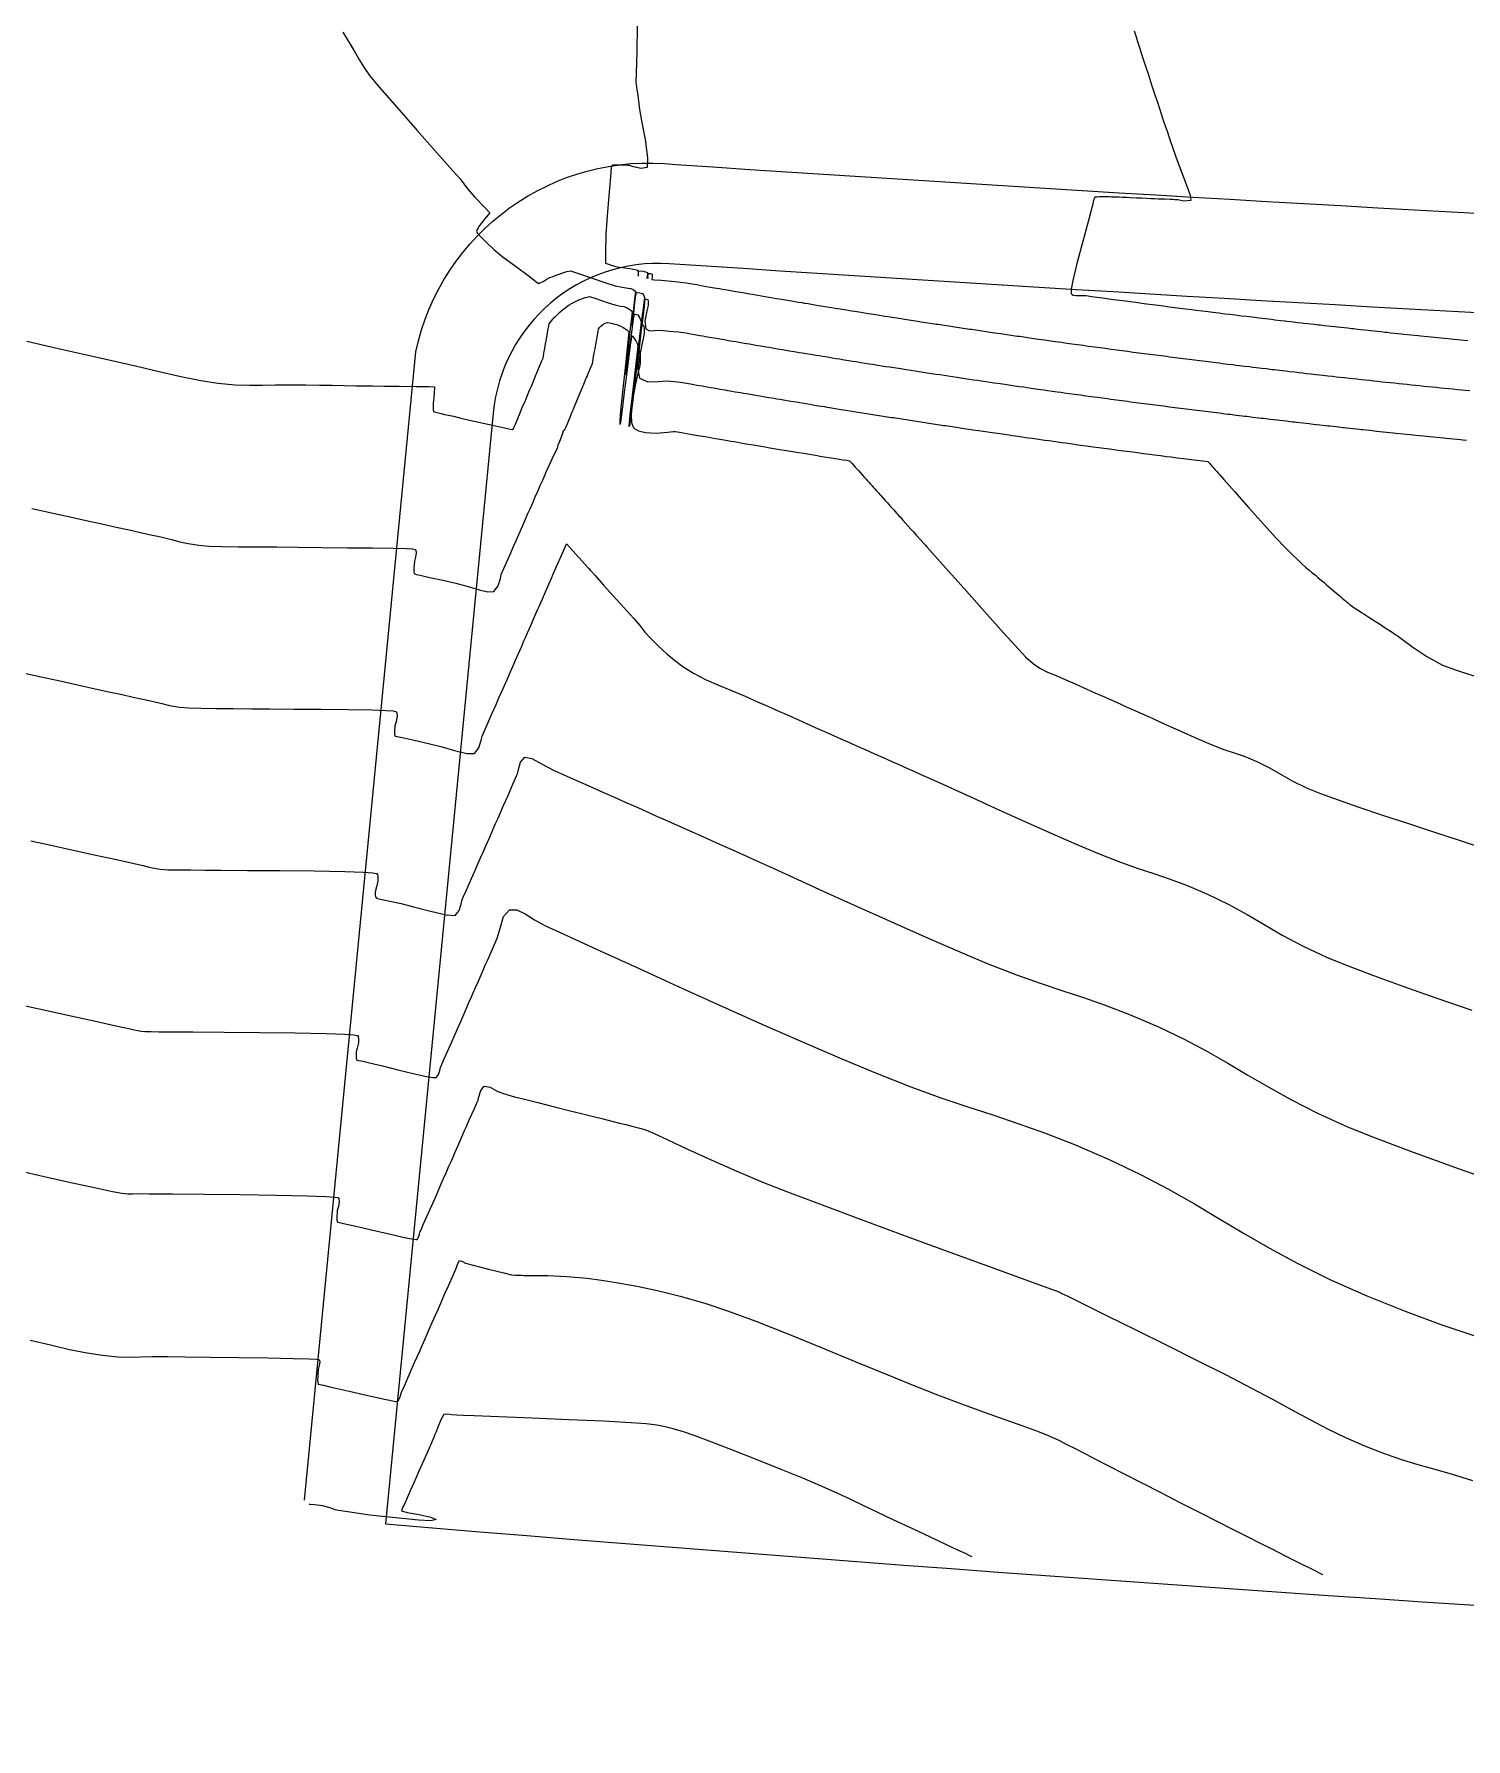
# Model space of a CAD drawing. Header units: millimetres. Extents: x 340454 to 342791, y 6993867 to 6995092.
# Drawn here: x 341446.2 to 341489.4, y 6994361 to 6994412.4 of the extents above; entities that cross this region are included whole.
import ezdxf

# ---------------------------------------------------------------- set-up
doc = ezdxf.new("R2010")
doc.units = ezdxf.units.MM
doc.header["$LTSCALE"] = 10
for name, color, linetype in [('T-HM-CURVA_INTERMEDIARIA', 45, 'Continuous'), ('T-HM-CURVA_MESTRA', 20, 'Continuous'), ('URB-Calçadas', 2, 'Continuous'), ('URB-Quadras', 3, 'Continuous')]:
    doc.layers.add(name, color=color, linetype=linetype)

msp = doc.modelspace()

# ---------------------------------------------------------------- linework, layer by layer
at = {"layer": 'T-HM-CURVA_INTERMEDIARIA', "color": 45, "linetype": 'Continuous', "lineweight": -3, "flags": 128}
for points, elevation in [([(341464.387, 6994412.655), (341464.37, 6994411.871), (341464.353, 6994411.237), (341464.347, 6994410.953), (341464.362, 6994410.829), (341464.378, 6994410.725), (341464.39, 6994410.636), (341464.401, 6994410.547), (341464.423, 6994410.393), (341464.458, 6994410.131), (341464.519, 6994409.795), (341464.62, 6994409.228), (341464.698, 6994408.676), (341464.687, 6994408.385), (341464.505, 6994408.353), (341464.272, 6994408.403), (341464.155, 6994408.442), (341464.098, 6994408.448), (341463.947, 6994408.453), (341463.793, 6994408.458), (341463.718, 6994408.458), (341463.657, 6994408.452), (341463.606, 6994408.431), (341463.601, 6994408.373), (341463.579, 6994408.109), (341463.53, 6994407.528), (341463.481, 6994406.934), (341463.456, 6994406.634), (341463.446, 6994406.52), (341463.438, 6994406.405), (341463.434, 6994406.185), (341463.432, 6994405.994), (341463.43, 6994405.916), (341463.427, 6994405.841), (341463.425, 6994405.761), (341463.424, 6994405.697), (341463.424, 6994405.621), (341463.425, 6994405.57), (341463.433, 6994405.501), (341463.582, 6994405.45), (341463.731, 6994405.402), (341463.783, 6994405.393), (341463.942, 6994405.371), (341464.237, 6994405.326), (341464.408, 6994405.288), (341464.418, 6994405.19), (341464.413, 6994405.111), (341464.421, 6994405.168), (341464.425, 6994405.217), (341464.435, 6994405.268), (341464.56, 6994405.257), (341464.694, 6994405.223), (341464.696, 6994405.124), (341464.686, 6994405.044), (341464.698, 6994405.137), (341464.702, 6994405.04), (341464.71, 6994405.114), (341464.721, 6994405.192), (341464.779, 6994405.189), (341464.836, 6994405.171), (341464.832, 6994405.089), (341464.824, 6994405.011), (341464.906, 6994405.003), (341465.109, 6994404.985), (341465.519, 6994404.947), (341465.865, 6994404.909), (341466.044, 6994404.882), (341466.185, 6994404.855), (341466.363, 6994404.822), (341466.588, 6994404.783), (341466.776, 6994404.75), (341466.862, 6994404.735), (341466.911, 6994404.727), (341466.961, 6994404.718), (341467.099, 6994404.694), (341467.36, 6994404.649), (341467.568, 6994404.613), (341467.768, 6994404.579), (341467.859, 6994404.563), (341467.911, 6994404.554), (341468.028, 6994404.534), (341468.241, 6994404.498), (341468.358, 6994404.478), (341468.416, 6994404.469), (341468.531, 6994404.449), (341468.741, 6994404.414), (341468.857, 6994404.394), (341468.92, 6994404.384), (341469.034, 6994404.365), (341469.241, 6994404.33), (341469.356, 6994404.311), (341469.424, 6994404.3), (341469.537, 6994404.281), (341469.741, 6994404.247), (341469.855, 6994404.228), (341469.928, 6994404.217), (341470.04, 6994404.198), (341470.241, 6994404.165), (341470.354, 6994404.147), (341470.432, 6994404.134), (341470.642, 6994404.1), (341470.853, 6994404.066), (341470.936, 6994404.053), (341471.144, 6994404.02), (341471.352, 6994403.986), (341471.441, 6994403.972), (341471.646, 6994403.94), (341471.852, 6994403.907), (341471.945, 6994403.893), (341472.147, 6994403.861), (341472.351, 6994403.829), (341472.449, 6994403.814), (341472.649, 6994403.783), (341472.85, 6994403.752), (341472.902, 6994403.744), (341472.954, 6994403.736), (341473.151, 6994403.706), (341473.35, 6994403.675), (341473.404, 6994403.667), (341473.458, 6994403.659), (341473.653, 6994403.629), (341473.849, 6994403.6), (341473.906, 6994403.591), (341473.963, 6994403.583), (341474.155, 6994403.554), (341474.349, 6994403.525), (341474.408, 6994403.516), (341474.467, 6994403.507), (341474.657, 6994403.479), (341474.849, 6994403.451), (341474.91, 6994403.442), (341474.972, 6994403.433), (341475.16, 6994403.405), (341475.348, 6994403.378), (341475.413, 6994403.368), (341475.477, 6994403.359), (341475.662, 6994403.332), (341475.848, 6994403.305), (341475.915, 6994403.296), (341475.982, 6994403.286), (341476.164, 6994403.26), (341476.348, 6994403.234), (341476.417, 6994403.224), (341476.486, 6994403.214), (341476.666, 6994403.189), (341476.848, 6994403.163), (341476.92, 6994403.153), (341476.991, 6994403.143), (341477.169, 6994403.118), (341477.348, 6994403.093), (341477.422, 6994403.083), (341477.496, 6994403.073), (341477.671, 6994403.049), (341477.848, 6994403.025), (341477.925, 6994403.014), (341478.001, 6994403.004), (341478.174, 6994402.98), (341478.348, 6994402.956), (341478.427, 6994402.946), (341478.506, 6994402.935), (341478.677, 6994402.912), (341478.848, 6994402.889), (341478.93, 6994402.878), (341479.012, 6994402.868), (341479.179, 6994402.845), (341479.349, 6994402.823), (341479.433, 6994402.812), (341479.517, 6994402.801), (341479.682, 6994402.779), (341479.849, 6994402.757), (341479.936, 6994402.746), (341480.022, 6994402.735), (341480.185, 6994402.714), (341480.349, 6994402.693), (341480.438, 6994402.681), (341480.528, 6994402.67), (341480.688, 6994402.649), (341480.85, 6994402.629), (341480.941, 6994402.617), (341481.033, 6994402.606), (341481.191, 6994402.586), (341481.35, 6994402.566), (341481.444, 6994402.554), (341481.539, 6994402.542), (341481.694, 6994402.523), (341481.851, 6994402.503), (341481.948, 6994402.492), (341482.045, 6994402.48), (341482.197, 6994402.461), (341482.351, 6994402.442), (341482.451, 6994402.43), (341482.55, 6994402.418), (341482.7, 6994402.4), (341482.852, 6994402.382), (341482.954, 6994402.369), (341483.056, 6994402.357), (341483.223, 6994402.337), (341483.353, 6994402.322), (341483.428, 6994402.313), (341483.479, 6994402.307), (341483.535, 6994402.3), (341483.602, 6994402.293), (341483.677, 6994402.284), (341483.759, 6994402.274), (341483.853, 6994402.263), (341483.953, 6994402.251), (341484.068, 6994402.238), (341484.21, 6994402.222), (341484.354, 6994402.205), (341484.464, 6994402.193), (341484.574, 6994402.18), (341484.713, 6994402.164), (341484.855, 6994402.148), (341484.967, 6994402.135), (341485.079, 6994402.123), (341485.216, 6994402.107), (341485.356, 6994402.092), (341485.47, 6994402.079), (341485.584, 6994402.066), (341485.72, 6994402.051), (341485.857, 6994402.036), (341485.973, 6994402.023), (341486.09, 6994402.011), (341486.223, 6994401.996), (341486.358, 6994401.982), (341486.477, 6994401.969), (341486.595, 6994401.956), (341486.726, 6994401.942), (341486.859, 6994401.928), (341486.98, 6994401.915), (341487.101, 6994401.902), (341487.229, 6994401.889), (341487.36, 6994401.875), (341487.483, 6994401.862), (341487.607, 6994401.849), (341487.733, 6994401.836), (341487.861, 6994401.823), (341487.987, 6994401.81), (341488.112, 6994401.797), (341488.237, 6994401.784), (341488.363, 6994401.772), (341488.492, 6994401.759), (341488.618, 6994401.746), (341488.741, 6994401.733), (341488.864, 6994401.721), (341488.995, 6994401.708), (341489.124, 6994401.695), (341489.245, 6994401.683), (341489.365, 6994401.672), (341489.499, 6994401.659)], 703), ([(341455.5, 6994412.467), (341455.724, 6994412.106), (341455.886, 6994411.836), (341456.007, 6994411.623), (341456.135, 6994411.415), (341456.314, 6994411.158), (341456.612, 6994410.799), (341457.13, 6994410.203), (341457.75, 6994409.501), (341458.355, 6994408.82), (341458.825, 6994408.291), (341459.043, 6994408.043), (341459.151, 6994407.89), (341459.261, 6994407.739), (341459.485, 6994407.497), (341459.789, 6994407.179), (341459.941, 6994407.017), (341459.886, 6994406.956), (341459.833, 6994406.892), (341459.768, 6994406.815), (341459.713, 6994406.748), (341459.668, 6994406.692), (341459.612, 6994406.611), (341459.584, 6994406.569), (341459.555, 6994406.518), (341459.535, 6994406.469), (341459.56, 6994406.414), (341459.638, 6994406.327), (341459.827, 6994406.131), (341460.063, 6994405.909), (341460.346, 6994405.685), (341460.74, 6994405.39), (341461.096, 6994405.128), (341461.267, 6994405.004), (341461.341, 6994404.939), (341461.416, 6994404.892), (341461.544, 6994404.952), (341461.666, 6994405.026), (341461.749, 6994405.065), (341461.817, 6994405.094), (341461.906, 6994405.13), (341462.001, 6994405.164), (341462.142, 6994405.21), (341462.257, 6994405.248), (341462.373, 6994405.267), (341462.585, 6994405.204), (341462.998, 6994405.063), (341463.435, 6994404.912), (341463.723, 6994404.821), (341463.935, 6994404.779), (341464.115, 6994404.752), (341464.195, 6994404.742), (341464.266, 6994404.711), (341464.329, 6994404.661), (341464.312, 6994404.496), (341464.274, 6994404.139), (341464.239, 6994403.784), (341464.23, 6994403.622), (341464.253, 6994403.741), (341464.281, 6994403.981), (341464.307, 6994404.213), (341464.338, 6994404.478), (341464.367, 6994404.615), (341464.465, 6994404.607), (341464.548, 6994404.583), (341464.58, 6994404.529), (341464.605, 6994404.467), (341464.576, 6994404.228), (341464.524, 6994403.791), (341464.503, 6994403.555), (341464.522, 6994403.693), (341464.547, 6994403.951), (341464.57, 6994404.089), (341464.562, 6994403.949), (341464.528, 6994403.691), (341464.519, 6994403.552), (341464.554, 6994403.776), (341464.6, 6994404.195), (341464.626, 6994404.422), (341464.707, 6994404.408), (341464.714, 6994404.358), (341464.718, 6994404.307), (341464.712, 6994404.229), (341464.673, 6994404.067), (341464.619, 6994403.752), (341464.641, 6994403.522), (341464.754, 6994403.466), (341464.907, 6994403.474), (341465.093, 6994403.479), (341465.351, 6994403.454), (341465.626, 6994403.427), (341465.775, 6994403.412), (341465.859, 6994403.398), (341465.943, 6994403.383), (341466.108, 6994403.354), (341466.274, 6994403.325), (341466.361, 6994403.31), (341466.448, 6994403.295), (341466.621, 6994403.265), (341466.773, 6994403.238), (341466.823, 6994403.229), (341466.872, 6994403.221), (341466.939, 6994403.209), (341467.016, 6994403.196), (341467.138, 6994403.175), (341467.272, 6994403.151), (341467.364, 6994403.136), (341467.457, 6994403.12), (341467.613, 6994403.093), (341467.771, 6994403.066), (341467.866, 6994403.05), (341467.961, 6994403.033), (341468.115, 6994403.007), (341468.27, 6994402.981), (341468.368, 6994402.964), (341468.466, 6994402.948), (341468.617, 6994402.922), (341468.769, 6994402.897), (341468.87, 6994402.88), (341468.971, 6994402.863), (341469.119, 6994402.838), (341469.269, 6994402.813), (341469.372, 6994402.796), (341469.475, 6994402.779), (341469.621, 6994402.755), (341469.768, 6994402.731), (341469.874, 6994402.714), (341469.98, 6994402.696), (341470.123, 6994402.673), (341470.267, 6994402.649), (341470.376, 6994402.632), (341470.485, 6994402.614), (341470.625, 6994402.592), (341470.767, 6994402.569), (341470.878, 6994402.551), (341470.99, 6994402.533), (341471.127, 6994402.511), (341471.266, 6994402.489), (341471.381, 6994402.471), (341471.495, 6994402.453), (341471.629, 6994402.431), (341471.766, 6994402.41), (341471.883, 6994402.391), (341472, 6994402.373), (341472.132, 6994402.352), (341472.265, 6994402.332), (341472.385, 6994402.313), (341472.506, 6994402.294), (341472.634, 6994402.274), (341472.765, 6994402.254), (341472.888, 6994402.235), (341473.011, 6994402.217), (341473.136, 6994402.197), (341473.265, 6994402.178), (341473.391, 6994402.158), (341473.516, 6994402.14), (341473.64, 6994402.121), (341473.765, 6994402.102), (341473.895, 6994402.082), (341474.022, 6994402.064), (341474.143, 6994402.045), (341474.265, 6994402.027), (341474.397, 6994402.007), (341474.527, 6994401.988), (341474.646, 6994401.971), (341474.765, 6994401.953), (341474.9, 6994401.933), (341475.033, 6994401.914), (341475.149, 6994401.897), (341475.265, 6994401.88), (341475.403, 6994401.86), (341475.539, 6994401.84), (341475.652, 6994401.824), (341475.765, 6994401.808), (341475.906, 6994401.787), (341476.044, 6994401.768), (341476.155, 6994401.752), (341476.265, 6994401.736), (341476.409, 6994401.716), (341476.55, 6994401.696), (341476.658, 6994401.681), (341476.765, 6994401.666), (341476.912, 6994401.645), (341477.056, 6994401.625), (341477.161, 6994401.61), (341477.265, 6994401.596), (341477.415, 6994401.575), (341477.562, 6994401.555), (341477.664, 6994401.541), (341477.766, 6994401.527), (341477.918, 6994401.506), (341478.069, 6994401.486), (341478.167, 6994401.472), (341478.266, 6994401.459), (341478.422, 6994401.438), (341478.575, 6994401.417), (341478.671, 6994401.404), (341478.766, 6994401.391), (341478.925, 6994401.37), (341479.081, 6994401.35), (341479.174, 6994401.337), (341479.267, 6994401.325), (341479.429, 6994401.304), (341479.588, 6994401.283), (341479.678, 6994401.271), (341479.768, 6994401.259), (341479.932, 6994401.238), (341480.095, 6994401.217), (341480.181, 6994401.206), (341480.268, 6994401.195), (341480.436, 6994401.173), (341480.601, 6994401.152), (341480.685, 6994401.141), (341480.769, 6994401.131), (341480.94, 6994401.109), (341481.108, 6994401.088), (341481.189, 6994401.078), (341481.27, 6994401.068), (341481.443, 6994401.046), (341481.615, 6994401.025), (341481.693, 6994401.015), (341481.77, 6994401.006), (341481.947, 6994400.984), (341482.122, 6994400.962), (341482.197, 6994400.953), (341482.271, 6994400.944), (341482.452, 6994400.922), (341482.63, 6994400.901), (341482.701, 6994400.892), (341482.772, 6994400.884), (341482.956, 6994400.862), (341483.137, 6994400.84), (341483.206, 6994400.832), (341483.273, 6994400.824), (341483.348, 6994400.815), (341483.407, 6994400.808), (341483.466, 6994400.801), (341483.579, 6994400.788), (341483.696, 6994400.774), (341483.774, 6994400.765), (341483.959, 6994400.744), (341484.153, 6994400.721), (341484.214, 6994400.714), (341484.275, 6994400.707), (341484.468, 6994400.685), (341484.659, 6994400.663), (341484.718, 6994400.657), (341484.777, 6994400.65), (341484.972, 6994400.628), (341485.165, 6994400.606), (341485.222, 6994400.6), (341485.278, 6994400.594), (341485.475, 6994400.572), (341485.672, 6994400.55), (341485.725, 6994400.544), (341485.779, 6994400.538), (341485.979, 6994400.516), (341486.178, 6994400.495), (341486.229, 6994400.489), (341486.28, 6994400.484), (341486.483, 6994400.462), (341486.685, 6994400.44), (341486.782, 6994400.43), (341486.987, 6994400.408), (341487.192, 6994400.386), (341487.283, 6994400.377), (341487.492, 6994400.355), (341487.699, 6994400.334), (341487.785, 6994400.325), (341487.996, 6994400.303), (341488.206, 6994400.282), (341488.286, 6994400.273), (341488.399, 6994400.262), (341488.601, 6994400.242), (341488.713, 6994400.231), (341488.788, 6994400.223), (341488.902, 6994400.212), (341489.107, 6994400.191), (341489.221, 6994400.18), (341489.289, 6994400.173), (341489.405, 6994400.162)], 702), ([(341479.374, 6994412.504), (341479.431, 6994412.325), (341479.477, 6994412.183), (341479.535, 6994412.004), (341479.61, 6994411.772), (341479.696, 6994411.505), (341479.803, 6994411.176), (341479.901, 6994410.882), (341480, 6994410.581), (341480.085, 6994410.327), (341480.137, 6994410.169), (341480.192, 6994410.005), (341480.235, 6994409.874), (341480.274, 6994409.757), (341480.314, 6994409.64), (341480.358, 6994409.509), (341480.442, 6994409.263), (341480.55, 6994408.944), (341480.668, 6994408.597), (341480.809, 6994408.224), (341480.959, 6994407.851), (341481.069, 6994407.549), (341481.087, 6994407.392), (341480.872, 6994407.371), (341480.693, 6994407.41), (341480.604, 6994407.414), (341480.541, 6994407.417), (341480.465, 6994407.42), (341480.3, 6994407.427), (341480.103, 6994407.436), (341479.989, 6994407.441), (341479.876, 6994407.446), (341479.751, 6994407.451), (341479.601, 6994407.458), (341479.442, 6994407.465), (341479.251, 6994407.473), (341479.157, 6994407.478), (341479.099, 6994407.48), (341479.01, 6994407.484), (341478.918, 6994407.488), (341478.836, 6994407.491), (341478.762, 6994407.494), (341478.692, 6994407.496), (341478.617, 6994407.498), (341478.562, 6994407.499), (341478.51, 6994407.5), (341478.416, 6994407.501), (341478.327, 6994407.499), (341478.263, 6994407.497), (341478.186, 6994407.489), (341478.161, 6994407.431), (341478.141, 6994407.35), (341478.114, 6994407.238), (341478.092, 6994407.146), (341478.07, 6994407.055), (341477.996, 6994406.792), (341477.834, 6994406.199), (341477.649, 6994405.49), (341477.529, 6994404.984), (341477.479, 6994404.713), (341477.471, 6994404.609), (341477.477, 6994404.585), (341477.494, 6994404.565), (341477.534, 6994404.538), (341477.612, 6994404.522), (341477.74, 6994404.526), (341477.93, 6994404.522), (341478.1, 6994404.499), (341478.247, 6994404.479), (341478.43, 6994404.454), (341478.609, 6994404.43), (341478.751, 6994404.411), (341478.93, 6994404.387), (341479.109, 6994404.363), (341479.251, 6994404.344), (341479.43, 6994404.321), (341479.609, 6994404.297), (341479.751, 6994404.278), (341479.93, 6994404.255), (341480.109, 6994404.232), (341480.251, 6994404.213), (341480.43, 6994404.19), (341480.609, 6994404.167), (341480.751, 6994404.149), (341480.93, 6994404.126), (341481.109, 6994404.104), (341481.251, 6994404.086), (341481.431, 6994404.063), (341481.61, 6994404.041), (341481.752, 6994404.023), (341481.931, 6994404.001), (341482.11, 6994403.979), (341482.252, 6994403.962), (341482.431, 6994403.94), (341482.61, 6994403.918), (341482.752, 6994403.901), (341482.931, 6994403.879), (341483.15, 6994403.853), (341483.332, 6994403.832), (341483.432, 6994403.82), (341483.523, 6994403.809), (341483.614, 6994403.798), (341483.789, 6994403.778), (341483.932, 6994403.761), (341483.984, 6994403.755), (341484.101, 6994403.741), (341484.315, 6994403.717), (341484.433, 6994403.703), (341484.488, 6994403.697), (341484.604, 6994403.683), (341484.817, 6994403.659), (341484.933, 6994403.646), (341484.993, 6994403.639), (341485.108, 6994403.626), (341485.318, 6994403.603), (341485.434, 6994403.59), (341485.497, 6994403.583), (341485.611, 6994403.57), (341485.82, 6994403.547), (341485.935, 6994403.534), (341486.001, 6994403.527), (341486.115, 6994403.515), (341486.321, 6994403.492), (341486.436, 6994403.48), (341486.505, 6994403.472), (341486.618, 6994403.46), (341486.823, 6994403.438), (341486.936, 6994403.426), (341487.01, 6994403.418), (341487.122, 6994403.406), (341487.325, 6994403.385), (341487.437, 6994403.373), (341487.514, 6994403.365), (341487.726, 6994403.343), (341487.938, 6994403.321), (341488.019, 6994403.313), (341488.229, 6994403.291), (341488.439, 6994403.27), (341488.523, 6994403.261), (341488.731, 6994403.24), (341488.94, 6994403.219), (341489.027, 6994403.211), (341489.234, 6994403.19), (341489.441, 6994403.17)], 704), ([(341445.971, 6994403.146), (341446.579, 6994403.01), (341447.283, 6994402.851), (341448.006, 6994402.691), (341448.626, 6994402.551), (341449.287, 6994402.393), (341449.961, 6994402.233), (341450.614, 6994402.084), (341451.218, 6994401.962), (341451.739, 6994401.881), (341452.252, 6994401.836), (341452.686, 6994401.822), (341453.077, 6994401.827), (341453.464, 6994401.837), (341453.883, 6994401.838), (341454.384, 6994401.83), (341454.802, 6994401.825), (341455.179, 6994401.82), (341455.56, 6994401.814), (341455.894, 6994401.808), (341456.154, 6994401.804), (341456.414, 6994401.799), (341456.749, 6994401.793), (341457.207, 6994401.789), (341457.703, 6994401.787), (341458.102, 6994401.783), (341458.271, 6994401.775), (341458.271, 6994401.708), (341458.26, 6994401.633), (341458.255, 6994401.568), (341458.25, 6994401.502), (341458.245, 6994401.434), (341458.239, 6994401.366), (341458.233, 6994401.285), (341458.228, 6994401.219), (341458.225, 6994401.15), (341458.228, 6994401.077), (341458.238, 6994401.027), (341458.299, 6994401.005), (341458.389, 6994400.985), (341458.469, 6994400.967), (341458.576, 6994400.943), (341458.69, 6994400.918), (341458.841, 6994400.884), (341459.062, 6994400.833), (341459.506, 6994400.732), (341460.02, 6994400.616), (341460.377, 6994400.538), (341460.561, 6994400.5), (341460.626, 6994400.489), (341460.637, 6994400.489), (341460.646, 6994400.496), (341460.662, 6994400.524), (341460.685, 6994400.582), (341460.709, 6994400.652), (341460.751, 6994400.751), (341460.829, 6994400.935), (341460.919, 6994401.149), (341461.01, 6994401.364), (341461.086, 6994401.545), (341461.119, 6994401.624), (341461.148, 6994401.692), (341461.192, 6994401.798), (341461.273, 6994401.991), (341461.319, 6994402.101), (341461.338, 6994402.148), (341461.358, 6994402.196), (341461.429, 6994402.366), (341461.5, 6994402.539), (341461.523, 6994402.595), (341461.543, 6994402.642), (341461.553, 6994402.701), (341461.57, 6994402.792), (341461.595, 6994402.933), (341461.621, 6994403.073), (341461.636, 6994403.16), (341461.647, 6994403.218), (341461.655, 6994403.266), (341461.665, 6994403.321), (341461.691, 6994403.468), (341461.716, 6994403.61), (341461.728, 6994403.677), (341461.788, 6994403.749), (341461.854, 6994403.827), (341461.893, 6994403.869), (341461.929, 6994403.907), (341461.987, 6994403.965), (341462.048, 6994404.02), (341462.128, 6994404.09), (341462.198, 6994404.144), (341462.266, 6994404.195), (341462.336, 6994404.241), (341462.405, 6994404.284), (341462.48, 6994404.325), (341462.543, 6994404.357), (341462.628, 6994404.396), (341462.679, 6994404.417), (341462.739, 6994404.437), (341462.814, 6994404.462), (341462.879, 6994404.481), (341462.945, 6994404.495), (341463.134, 6994404.434), (341463.477, 6994404.317), (341463.714, 6994404.241), (341463.881, 6994404.21), (341463.983, 6994404.195), (341464.065, 6994404.164), (341464.113, 6994404.138), (341464.163, 6994404.104), (341464.229, 6994404.046), (341464.208, 6994403.844), (341464.157, 6994403.37), (341464.098, 6994402.805), (341464.061, 6994402.411), (341464.045, 6994402.21), (341464.044, 6994402.142), (341464.047, 6994402.133), (341464.053, 6994402.137), (341464.065, 6994402.172), (341464.081, 6994402.28), (341464.105, 6994402.492), (341464.14, 6994402.795), (341464.181, 6994403.101), (341464.231, 6994403.487), (341464.276, 6994403.818), (341464.298, 6994403.962), (341464.349, 6994403.958), (341464.401, 6994403.944), (341464.432, 6994403.897), (341464.46, 6994403.844), (341464.485, 6994403.789), (341464.505, 6994403.731), (341464.474, 6994403.463), (341464.404, 6994402.893), (341464.339, 6994402.325), (341464.32, 6994402.067), (341464.357, 6994402.319), (341464.404, 6994402.789), (341464.442, 6994403.041), (341464.421, 6994402.787), (341464.358, 6994402.317), (341464.335, 6994402.063), (341464.376, 6994402.31), (341464.442, 6994402.856), (341464.503, 6994403.403), (341464.532, 6994403.652), (341464.587, 6994403.596), (341464.593, 6994403.534), (341464.597, 6994403.46), (341464.593, 6994403.391), (341464.587, 6994403.319), (341464.543, 6994403.135), (341464.46, 6994402.741), (341464.408, 6994402.315), (341464.458, 6994402.033), (341464.704, 6994401.928), (341465.023, 6994401.938), (341465.28, 6994401.954), (341465.504, 6994401.934), (341465.686, 6994401.915), (341465.867, 6994401.885), (341465.991, 6994401.862), (341466.088, 6994401.845), (341466.186, 6994401.828), (341466.342, 6994401.8), (341466.496, 6994401.774), (341466.606, 6994401.754), (341466.685, 6994401.741), (341466.747, 6994401.73), (341466.883, 6994401.706), (341467.038, 6994401.679), (341467.111, 6994401.667), (341467.184, 6994401.654), (341467.34, 6994401.627), (341467.506, 6994401.599), (341467.595, 6994401.584), (341467.683, 6994401.568), (341467.848, 6994401.54), (341468.011, 6994401.513), (341468.097, 6994401.498), (341468.183, 6994401.483), (341468.351, 6994401.455), (341468.516, 6994401.427), (341468.599, 6994401.413), (341468.682, 6994401.399), (341468.853, 6994401.371), (341469.022, 6994401.343), (341469.102, 6994401.329), (341469.181, 6994401.316), (341469.355, 6994401.287), (341469.527, 6994401.259), (341469.604, 6994401.246), (341469.681, 6994401.234), (341469.858, 6994401.205), (341470.033, 6994401.176), (341470.107, 6994401.164), (341470.181, 6994401.152), (341470.36, 6994401.123), (341470.538, 6994401.094), (341470.609, 6994401.083), (341470.68, 6994401.071), (341470.863, 6994401.042), (341471.044, 6994401.013), (341471.112, 6994401.002), (341471.18, 6994400.991), (341471.366, 6994400.962), (341471.55, 6994400.933), (341471.615, 6994400.922), (341471.68, 6994400.912), (341471.869, 6994400.883), (341472.056, 6994400.853), (341472.118, 6994400.844), (341472.18, 6994400.834), (341472.372, 6994400.804), (341472.562, 6994400.775), (341472.621, 6994400.766), (341472.68, 6994400.757), (341472.875, 6994400.727), (341473.068, 6994400.697), (341473.124, 6994400.689), (341473.18, 6994400.68), (341473.378, 6994400.65), (341473.574, 6994400.62), (341473.627, 6994400.612), (341473.68, 6994400.604), (341473.881, 6994400.574), (341474.081, 6994400.544), (341474.13, 6994400.537), (341474.18, 6994400.529), (341474.384, 6994400.499), (341474.587, 6994400.469), (341474.68, 6994400.455), (341474.888, 6994400.425), (341475.094, 6994400.395), (341475.181, 6994400.382), (341475.391, 6994400.352), (341475.6, 6994400.322), (341475.681, 6994400.31), (341475.794, 6994400.294), (341475.995, 6994400.265), (341476.107, 6994400.249), (341476.182, 6994400.238), (341476.296, 6994400.222), (341476.501, 6994400.193), (341476.614, 6994400.177), (341476.682, 6994400.168), (341476.798, 6994400.152), (341477.006, 6994400.123), (341477.121, 6994400.107), (341477.183, 6994400.098), (341477.3, 6994400.082), (341477.512, 6994400.053), (341477.628, 6994400.037), (341477.683, 6994400.029), (341477.758, 6994400.019), (341477.93, 6994399.995), (341478.136, 6994399.968), (341478.307, 6994399.944), (341478.456, 6994399.924), (341478.643, 6994399.899), (341478.825, 6994399.875), (341478.969, 6994399.856), (341479.151, 6994399.832), (341479.333, 6994399.808), (341479.477, 6994399.789), (341479.659, 6994399.765), (341479.841, 6994399.742), (341479.985, 6994399.723), (341480.167, 6994399.7), (341480.349, 6994399.676), (341480.493, 6994399.658), (341480.675, 6994399.635), (341480.866, 6994399.61), (341481.02, 6994399.591), (341481.183, 6994399.571), (341481.451, 6994399.54), (341481.596, 6994399.519), (341481.645, 6994399.47), (341481.686, 6994399.419), (341481.722, 6994399.379), (341481.758, 6994399.339), (341481.813, 6994399.278), (341481.869, 6994399.216), (341481.907, 6994399.173), (341481.946, 6994399.13), (341482.079, 6994398.981), (341482.406, 6994398.614), (341482.839, 6994398.129), (341483.291, 6994397.625), (341483.672, 6994397.201), (341483.896, 6994396.958), (341484.119, 6994396.733), (341484.308, 6994396.552), (341484.431, 6994396.438), (341484.545, 6994396.339), (341484.648, 6994396.254), (341484.749, 6994396.168), (341484.841, 6994396.091), (341484.93, 6994396.015), (341485.013, 6994395.946), (341485.093, 6994395.878), (341485.167, 6994395.815), (341485.239, 6994395.754), (341485.307, 6994395.697), (341485.371, 6994395.642), (341485.433, 6994395.59), (341485.492, 6994395.54), (341485.548, 6994395.493), (341485.602, 6994395.447), (341485.653, 6994395.404), (341485.702, 6994395.362), (341485.749, 6994395.322), (341485.794, 6994395.284), (341485.838, 6994395.247), (341485.879, 6994395.212), (341485.92, 6994395.178), (341485.962, 6994395.149), (341486.004, 6994395.121), (341486.085, 6994395.068), (341486.161, 6994395.019), (341486.233, 6994394.972), (341486.3, 6994394.928), (341486.364, 6994394.887), (341486.424, 6994394.848), (341486.48, 6994394.811), (341486.534, 6994394.776), (341486.585, 6994394.743), (341486.633, 6994394.712), (341486.679, 6994394.682), (341486.722, 6994394.654), (341486.803, 6994394.602), (341486.876, 6994394.554), (341486.942, 6994394.511), (341487.002, 6994394.472), (341487.058, 6994394.436), (341487.108, 6994394.403), (341487.154, 6994394.374), (341487.196, 6994394.346), (341487.253, 6994394.309), (341487.304, 6994394.276), (341487.348, 6994394.247), (341487.468, 6994394.153), (341487.778, 6994393.925), (341488.205, 6994393.642), (341488.679, 6994393.383), (341489.071, 6994393.241), (341489.927, 6994392.957)], 701), ([(341445.858, 6994393.148), (341446.355, 6994393.039), (341446.923, 6994392.914), (341447.502, 6994392.787), (341448.031, 6994392.67), (341448.451, 6994392.578), (341448.845, 6994392.492), (341449.178, 6994392.418), (341449.472, 6994392.354), (341449.749, 6994392.293), (341450.045, 6994392.22), (341450.28, 6994392.16), (341450.579, 6994392.111), (341450.855, 6994392.091), (341451.228, 6994392.082), (341451.679, 6994392.078), (341452.194, 6994392.075), (341452.756, 6994392.067), (341453.297, 6994392.061), (341454.027, 6994392.058), (341454.848, 6994392.054), (341455.663, 6994392.048), (341456.377, 6994392.035), (341456.809, 6994392.018), (341457.019, 6994392.001), (341457.093, 6994391.987), (341457.109, 6994391.979), (341457.129, 6994391.944), (341457.14, 6994391.848), (341457.113, 6994391.683), (341457.076, 6994391.554), (341457.071, 6994391.493), (341457.067, 6994391.44), (341457.064, 6994391.369), (341457.067, 6994391.297), (341457.084, 6994391.242), (341457.141, 6994391.232), (341457.295, 6994391.198), (341457.658, 6994391.118), (341458.091, 6994391.023), (341458.461, 6994390.924), (341458.877, 6994390.803), (341459.246, 6994390.716), (341459.477, 6994390.719), (341459.611, 6994390.888), (341459.68, 6994391.114), (341459.706, 6994391.241), (341459.736, 6994391.308), (341459.765, 6994391.376), (341459.847, 6994391.562), (341460.002, 6994391.914), (341460.127, 6994392.198), (341460.212, 6994392.392), (341460.297, 6994392.585), (341460.379, 6994392.772), (341460.467, 6994392.972), (341460.548, 6994393.155), (341460.63, 6994393.343), (341460.712, 6994393.53), (341460.802, 6994393.735), (341460.901, 6994393.958), (341460.968, 6994394.112), (341461.023, 6994394.236), (341461.077, 6994394.36), (341461.172, 6994394.576), (341461.31, 6994394.89), (341461.389, 6994395.069), (341461.423, 6994395.147), (341461.457, 6994395.224), (341461.555, 6994395.446), (341461.72, 6994395.823), (341461.81, 6994396.026), (341461.843, 6994396.101), (341461.944, 6994396.332), (341462.13, 6994396.754), (341462.231, 6994396.984), (341462.255, 6994397.039), (341462.289, 6994397.001), (341462.444, 6994396.829), (341462.729, 6994396.512), (341462.884, 6994396.338), (341462.927, 6994396.291), (341462.965, 6994396.249), (341463.001, 6994396.208), (341463.113, 6994396.083), (341463.372, 6994395.795), (341463.664, 6994395.469), (341463.884, 6994395.225), (341464.059, 6994395.03), (341464.278, 6994394.786), (341464.459, 6994394.574), (341464.619, 6994394.38), (341464.797, 6994394.18), (341465.029, 6994393.949), (341465.277, 6994393.722), (341465.505, 6994393.53), (341465.759, 6994393.345), (341466.085, 6994393.139), (341466.46, 6994392.94), (341466.835, 6994392.776), (341467.224, 6994392.621), (341467.639, 6994392.447), (341468.016, 6994392.279), (341468.321, 6994392.143), (341468.609, 6994392.015), (341468.936, 6994391.869), (341469.255, 6994391.727), (341469.512, 6994391.612), (341469.756, 6994391.503), (341470.036, 6994391.379), (341470.309, 6994391.257), (341470.529, 6994391.159), (341470.738, 6994391.066), (341470.98, 6994390.958), (341471.283, 6994390.823), (341471.526, 6994390.715), (341471.799, 6994390.593), (341472.064, 6994390.475), (341472.276, 6994390.381), (341472.516, 6994390.274), (341472.75, 6994390.17), (341472.937, 6994390.086), (341473.15, 6994389.991), (341473.351, 6994389.902), (341473.512, 6994389.83), (341473.713, 6994389.74), (341473.972, 6994389.622), (341474.486, 6994389.387), (341475.182, 6994389.069), (341475.986, 6994388.705), (341476.826, 6994388.33), (341477.629, 6994387.979), (341478.322, 6994387.687), (341478.963, 6994387.438), (341479.492, 6994387.254), (341479.964, 6994387.099), (341480.434, 6994386.941), (341480.957, 6994386.744), (341481.588, 6994386.476), (341482.23, 6994386.166), (341482.782, 6994385.861), (341483.3, 6994385.556), (341483.839, 6994385.243), (341484.454, 6994384.916), (341485.199, 6994384.568), (341485.826, 6994384.31), (341486.592, 6994384.018), (341487.481, 6994383.697), (341488.476, 6994383.349), (341489.561, 6994382.98)], 699), ([(341446.098, 6994388.083), (341446.699, 6994387.95), (341447.326, 6994387.813), (341447.909, 6994387.685), (341448.381, 6994387.581), (341448.673, 6994387.517), (341448.991, 6994387.447), (341449.25, 6994387.39), (341449.481, 6994387.339), (341449.666, 6994387.293), (341449.812, 6994387.256), (341449.998, 6994387.225), (341450.224, 6994387.211), (341450.538, 6994387.206), (341450.921, 6994387.204), (341451.355, 6994387.198), (341451.825, 6994387.195), (341452.626, 6994387.192), (341453.611, 6994387.188), (341454.638, 6994387.179), (341455.563, 6994387.162), (341456.132, 6994387.142), (341456.411, 6994387.12), (341456.509, 6994387.103), (341456.528, 6994387.094), (341456.546, 6994387.068), (341456.564, 6994386.998), (341456.56, 6994386.868), (341456.523, 6994386.697), (341456.489, 6994386.588), (341456.484, 6994386.517), (341456.484, 6994386.447), (341456.49, 6994386.392), (341456.523, 6994386.351), (341456.644, 6994386.325), (341456.927, 6994386.265), (341457.266, 6994386.192), (341457.639, 6994386.095), (341458.149, 6994385.958), (341458.625, 6994385.848), (341458.896, 6994385.834), (341459.012, 6994385.979), (341459.071, 6994386.173), (341459.092, 6994386.279), (341459.115, 6994386.332), (341459.139, 6994386.385), (341459.224, 6994386.579), (341459.388, 6994386.952), (341459.513, 6994387.236), (341459.587, 6994387.405), (341459.662, 6994387.574), (341459.736, 6994387.745), (341459.828, 6994387.952), (341459.934, 6994388.193), (341460.033, 6994388.42), (341460.114, 6994388.604), (341460.188, 6994388.771), (341460.271, 6994388.961), (341460.354, 6994389.15), (341460.479, 6994389.433), (341460.635, 6994389.788), (341460.717, 6994389.976), (341460.746, 6994390.042), (341460.775, 6994390.107), (341460.801, 6994390.233), (341460.869, 6994390.453), (341460.993, 6994390.603), (341461.202, 6994390.568), (341461.498, 6994390.407), (341461.858, 6994390.217), (341462.172, 6994390.078), (341462.532, 6994389.917), (341462.928, 6994389.741), (341463.349, 6994389.553), (341463.722, 6994389.387), (341464.022, 6994389.253), (341464.309, 6994389.126), (341464.642, 6994388.977), (341464.969, 6994388.831), (341465.231, 6994388.715), (341465.482, 6994388.603), (341465.775, 6994388.472), (341466.064, 6994388.344), (341466.294, 6994388.241), (341466.515, 6994388.143), (341466.776, 6994388.026), (341467.095, 6994387.884), (341467.348, 6994387.772), (341467.666, 6994387.63), (341467.946, 6994387.503), (341468.484, 6994387.256), (341469.227, 6994386.915), (341470.12, 6994386.508), (341471.11, 6994386.06), (341472.142, 6994385.598), (341473.161, 6994385.147), (341474.114, 6994384.735), (341474.946, 6994384.387), (341475.827, 6994384.043), (341476.568, 6994383.779), (341477.225, 6994383.56), (341477.852, 6994383.355), (341478.504, 6994383.127), (341479.237, 6994382.845), (341480.105, 6994382.474), (341480.881, 6994382.106), (341481.566, 6994381.743), (341482.196, 6994381.383), (341482.808, 6994381.021), (341483.439, 6994380.651), (341484.124, 6994380.271), (341484.902, 6994379.876), (341485.807, 6994379.46), (341486.643, 6994379.123), (341487.79, 6994378.693), (341489.177, 6994378.196), (341490.729, 6994377.653)], 698), ([(341445.93, 6994383.107), (341446.669, 6994382.944), (341447.438, 6994382.775), (341448.133, 6994382.623), (341448.653, 6994382.508), (341448.895, 6994382.455), (341449.085, 6994382.413), (341449.214, 6994382.385), (341449.316, 6994382.361), (341449.418, 6994382.34), (341449.529, 6994382.335), (341449.722, 6994382.333), (341449.953, 6994382.329), (341450.275, 6994382.327), (341450.976, 6994382.324), (341451.928, 6994382.318), (341453.002, 6994382.308), (341454.07, 6994382.294), (341455.003, 6994382.273), (341455.565, 6994382.251), (341455.837, 6994382.232), (341455.93, 6994382.217), (341455.948, 6994382.209), (341455.965, 6994382.183), (341455.982, 6994382.117), (341455.978, 6994381.992), (341455.942, 6994381.828), (341455.91, 6994381.725), (341455.906, 6994381.67), (341455.903, 6994381.592), (341455.907, 6994381.527), (341455.923, 6994381.472), (341455.98, 6994381.462), (341456.056, 6994381.445), (341456.231, 6994381.407), (341456.44, 6994381.361), (341456.704, 6994381.296), (341457.159, 6994381.181), (341457.67, 6994381.058), (341458.028, 6994380.981), (341458.221, 6994380.949), (341458.297, 6994380.944), (341458.316, 6994380.948), (341458.344, 6994380.969), (341458.389, 6994381.036), (341458.431, 6994381.158), (341458.45, 6994381.253), (341458.478, 6994381.317), (341458.555, 6994381.492), (341458.702, 6994381.826), (341458.799, 6994382.047), (341458.849, 6994382.161), (341458.899, 6994382.274), (341458.962, 6994382.418), (341459.06, 6994382.64), (341459.151, 6994382.848), (341459.235, 6994383.039), (341459.319, 6994383.231), (341459.383, 6994383.375), (341459.438, 6994383.5), (341459.506, 6994383.656), (341459.593, 6994383.852), (341459.675, 6994384.04), (341459.74, 6994384.188), (341459.802, 6994384.33), (341459.865, 6994384.471), (341459.935, 6994384.632), (341460.037, 6994384.864), (341460.161, 6994385.145), (341460.256, 6994385.476), (341460.347, 6994385.799), (341460.537, 6994386.001), (341460.754, 6994386.001), (341461.001, 6994385.88), (341461.286, 6994385.7), (341461.619, 6994385.519), (341461.931, 6994385.377), (341462.542, 6994385.097), (341463.396, 6994384.705), (341464.439, 6994384.229), (341465.616, 6994383.695), (341466.87, 6994383.129), (341468.148, 6994382.559), (341469.394, 6994382.01), (341470.553, 6994381.511), (341471.57, 6994381.086), (341472.635, 6994380.668), (341473.547, 6994380.338), (341474.357, 6994380.064), (341475.114, 6994379.817), (341475.868, 6994379.565), (341476.671, 6994379.278), (341477.572, 6994378.924), (341478.621, 6994378.472), (341479.571, 6994378.023), (341480.416, 6994377.579), (341481.191, 6994377.138), (341481.934, 6994376.697), (341482.678, 6994376.251), (341483.46, 6994375.798), (341484.316, 6994375.336), (341485.281, 6994374.859), (341486.391, 6994374.366), (341487.546, 6994373.901), (341488.629, 6994373.503), (341489.65, 6994373.161)], 697), ([(341445.721, 6994378.138), (341446.499, 6994377.964), (341447.296, 6994377.785), (341448.015, 6994377.626), (341448.56, 6994377.508), (341448.838, 6994377.455), (341449.018, 6994377.442), (341449.163, 6994377.444), (341449.345, 6994377.445), (341449.665, 6994377.442), (341450.37, 6994377.436), (341451.329, 6994377.428), (341452.411, 6994377.415), (341453.486, 6994377.399), (341454.425, 6994377.379), (341454.989, 6994377.359), (341455.259, 6994377.342), (341455.351, 6994377.33), (341455.368, 6994377.323), (341455.386, 6994377.292), (341455.397, 6994377.206), (341455.372, 6994377.058), (341455.337, 6994376.934), (341455.331, 6994376.851), (341455.326, 6994376.784), (341455.323, 6994376.706), (341455.326, 6994376.641), (341455.343, 6994376.587), (341455.4, 6994376.576), (341455.485, 6994376.558), (341455.615, 6994376.529), (341455.853, 6994376.472), (341456.371, 6994376.35), (341456.98, 6994376.21), (341457.41, 6994376.116), (341457.636, 6994376.072), (341457.719, 6994376.062), (341457.736, 6994376.063), (341457.754, 6994376.077), (341457.785, 6994376.128), (341457.82, 6994376.224), (341457.84, 6994376.301), (341457.864, 6994376.355), (341457.941, 6994376.53), (341458.088, 6994376.865), (341458.185, 6994377.086), (341458.235, 6994377.199), (341458.285, 6994377.312), (341458.347, 6994377.453), (341458.443, 6994377.672), (341458.534, 6994377.879), (341458.62, 6994378.074), (341458.705, 6994378.269), (341458.768, 6994378.41), (341458.819, 6994378.527), (341458.883, 6994378.673), (341458.973, 6994378.877), (341459.064, 6994379.084), (341459.126, 6994379.226), (341459.179, 6994379.347), (341459.232, 6994379.468), (341459.33, 6994379.689), (341459.472, 6994380.012), (341459.547, 6994380.183), (341459.583, 6994380.266), (341459.605, 6994380.368), (341459.666, 6994380.557), (341459.768, 6994380.687), (341459.945, 6994380.651), (341460.161, 6994380.53), (341460.323, 6994380.475), (341460.485, 6994380.426), (341460.686, 6994380.369), (341460.947, 6994380.3), (341461.382, 6994380.191), (341461.888, 6994380.065), (341462.364, 6994379.947), (341462.708, 6994379.862), (341463.065, 6994379.772), (341463.355, 6994379.699), (341463.621, 6994379.633), (341463.853, 6994379.575), (341464.041, 6994379.529), (341464.224, 6994379.481), (341464.381, 6994379.442), (341464.506, 6994379.41), (341464.66, 6994379.36), (341464.877, 6994379.265), (341465.307, 6994379.066), (341465.901, 6994378.79), (341466.613, 6994378.467), (341467.393, 6994378.123), (341468.193, 6994377.786), (341468.918, 6994377.502), (341469.962, 6994377.106), (341471.217, 6994376.639), (341472.575, 6994376.137), (341473.929, 6994375.641), (341475.169, 6994375.187), (341476.19, 6994374.815), (341476.882, 6994374.563), (341477.137, 6994374.47), (341477.198, 6994374.439), (341477.377, 6994374.35), (341477.858, 6994374.113), (341478.566, 6994373.764), (341479.425, 6994373.338), (341480.36, 6994372.874), (341481.295, 6994372.408), (341482.154, 6994371.977), (341482.896, 6994371.594), (341483.547, 6994371.245), (341484.133, 6994370.926), (341484.678, 6994370.63), (341485.208, 6994370.354), (341485.748, 6994370.093), (341486.323, 6994369.842), (341486.95, 6994369.596), (341487.469, 6994369.417), (341487.936, 6994369.277), (341488.407, 6994369.146), (341488.938, 6994368.995), (341489.584, 6994368.795)], 696), ([(341474.488, 6994366.497), (341474.423, 6994366.527), (341474.285, 6994366.591), (341474.056, 6994366.698), (341473.713, 6994366.859), (341473.231, 6994367.084), (341472.697, 6994367.333), (341472.122, 6994367.602), (341471.606, 6994367.846), (341471.199, 6994368.044), (341470.826, 6994368.223), (341470.416, 6994368.413), (341469.894, 6994368.642), (341469.376, 6994368.861), (341468.725, 6994369.127), (341468.007, 6994369.417), (341467.287, 6994369.701), (341466.632, 6994369.956), (341466.107, 6994370.153), (341465.778, 6994370.266), (341465.468, 6994370.356), (341465.223, 6994370.415), (341464.974, 6994370.459), (341464.654, 6994370.503), (341464.198, 6994370.537), (341463.367, 6994370.58), (341462.319, 6994370.628), (341461.213, 6994370.676), (341460.208, 6994370.717), (341459.463, 6994370.746), (341459.135, 6994370.759), (341458.932, 6994370.769), (341458.788, 6994370.775), (341458.661, 6994370.795), (341458.551, 6994370.786), (341458.47, 6994370.643), (341458.374, 6994370.405), (341458.318, 6994370.258), (341458.283, 6994370.178), (341458.248, 6994370.098), (341458.175, 6994369.932), (341458.035, 6994369.614), (341457.898, 6994369.301), (341457.798, 6994369.074), (341457.717, 6994368.89), (341457.643, 6994368.722), (341457.546, 6994368.501), (341457.477, 6994368.344), (341457.423, 6994368.222), (341457.372, 6994368.106), (341457.301, 6994367.982), (341457.272, 6994367.878), (341457.447, 6994367.832), (341457.808, 6994367.768), (341458.162, 6994367.693), (341458.316, 6994367.615), (341458.161, 6994367.576), (341457.79, 6994367.596), (341457.303, 6994367.647), (341456.801, 6994367.699), (341456.312, 6994367.754), (341455.853, 6994367.816), (341455.513, 6994367.867), (341455.378, 6994367.889), (341455.32, 6994367.898), (341455.271, 6994367.913), (341455.149, 6994367.958), (341454.906, 6994368.029), (341454.649, 6994368.061), (341454.515, 6994368.067), (341454.49, 6994368.069)], 694)]:
    msp.add_lwpolyline(points, dxfattribs=dict(at, elevation=elevation))
at = {"layer": 'T-HM-CURVA_MESTRA', "color": 20, "linetype": 'Continuous', "lineweight": -3, "flags": 128}
for points, elevation in [([(341446.125, 6994398.102), (341446.498, 6994398.02), (341446.896, 6994397.933), (341447.318, 6994397.84), (341447.764, 6994397.742), (341448.23, 6994397.64), (341448.671, 6994397.543), (341449.055, 6994397.458), (341449.397, 6994397.383), (341449.712, 6994397.314), (341450.016, 6994397.247), (341450.337, 6994397.169), (341450.585, 6994397.103), (341450.835, 6994397.045), (341451.159, 6994396.996), (341451.467, 6994396.972), (341451.869, 6994396.959), (341452.352, 6994396.953), (341452.903, 6994396.95), (341453.509, 6994396.945), (341454.158, 6994396.935), (341454.877, 6994396.926), (341455.649, 6994396.922), (341456.396, 6994396.919), (341457.038, 6994396.912), (341457.422, 6994396.899), (341457.609, 6994396.885), (341457.675, 6994396.872), (341457.689, 6994396.864), (341457.706, 6994396.837), (341457.715, 6994396.765), (341457.694, 6994396.64), (341457.662, 6994396.519), (341457.653, 6994396.406), (341457.647, 6994396.325), (341457.644, 6994396.257), (341457.646, 6994396.203), (341457.655, 6994396.146), (341457.721, 6994396.117), (341457.84, 6994396.091), (341458.132, 6994396.027), (341458.517, 6994395.942), (341458.917, 6994395.855), (341459.285, 6994395.756), (341459.613, 6994395.655), (341459.878, 6994395.591), (341460.057, 6994395.604), (341460.189, 6994395.772), (341460.258, 6994395.995), (341460.281, 6994396.113), (341460.32, 6994396.203), (341460.4, 6994396.384), (341460.548, 6994396.721), (341460.645, 6994396.941), (341460.693, 6994397.051), (341460.741, 6994397.16), (341460.812, 6994397.321), (341460.923, 6994397.574), (341461.016, 6994397.786), (341461.089, 6994397.952), (341461.162, 6994398.118), (341461.232, 6994398.277), (341461.31, 6994398.455), (341461.393, 6994398.644), (341461.461, 6994398.798), (341461.515, 6994398.92), (341461.583, 6994399.075), (341461.65, 6994399.23), (341461.704, 6994399.356), (341461.775, 6994399.513), (341461.871, 6994399.711), (341461.956, 6994399.879), (341461.994, 6994399.954), (341462.003, 6994400.032), (341462.037, 6994400.107), (341462.083, 6994400.213), (341462.127, 6994400.35), (341462.158, 6994400.452), (341462.203, 6994400.485), (341462.237, 6994400.566), (341462.29, 6994400.691), (341462.362, 6994400.863), (341462.427, 6994401.017), (341462.46, 6994401.097), (341462.494, 6994401.176), (341462.567, 6994401.353), (341462.638, 6994401.523), (341462.668, 6994401.593), (341462.697, 6994401.664), (341462.775, 6994401.851), (341462.849, 6994402.03), (341462.871, 6994402.085), (341462.894, 6994402.14), (341462.966, 6994402.315), (341463.034, 6994402.48), (341463.045, 6994402.539), (341463.071, 6994402.686), (341463.098, 6994402.836), (341463.112, 6994402.914), (341463.125, 6994402.987), (341463.136, 6994403.048), (341463.166, 6994403.215), (341463.195, 6994403.383), (341463.208, 6994403.454), (341463.218, 6994403.51), (341463.251, 6994403.559), (341463.289, 6994403.598), (341463.352, 6994403.649), (341463.419, 6994403.688), (341463.485, 6994403.714), (341463.596, 6994403.688), (341463.705, 6994403.66), (341463.771, 6994403.649), (341463.83, 6994403.627), (341463.89, 6994403.603), (341463.959, 6994403.566), (341464.012, 6994403.532), (341464.068, 6994403.49), (341464.129, 6994403.431), (341464.101, 6994403.132), (341464.027, 6994402.44), (341463.94, 6994401.62), (341463.885, 6994401.048), (341463.862, 6994400.755), (341463.86, 6994400.658), (341463.864, 6994400.644), (341463.872, 6994400.65), (341463.889, 6994400.701), (341463.914, 6994400.858), (341463.948, 6994401.167), (341463.999, 6994401.609), (341464.057, 6994402.054), (341464.129, 6994402.617), (341464.193, 6994403.101), (341464.23, 6994403.309), (341464.286, 6994403.25), (341464.34, 6994403.16), (341464.379, 6994403.079), (341464.406, 6994402.995), (341464.377, 6994402.728), (341464.304, 6994402.128), (341464.219, 6994401.419), (341464.163, 6994400.925), (341464.139, 6994400.673), (341464.135, 6994400.589), (341464.137, 6994400.578), (341464.142, 6994400.588), (341464.157, 6994400.663), (341464.184, 6994400.882), (341464.228, 6994401.285), (341464.28, 6994401.773), (341464.315, 6994401.993), (341464.297, 6994401.77), (341464.235, 6994401.283), (341464.172, 6994400.797), (341464.152, 6994400.574), (341464.19, 6994400.813), (341464.261, 6994401.385), (341464.342, 6994402.069), (341464.397, 6994402.547), (341464.425, 6994402.79), (341464.435, 6994402.871), (341464.437, 6994402.882), (341464.441, 6994402.876), (341464.453, 6994402.839), (341464.462, 6994402.81), (341464.47, 6994402.729), (341464.477, 6994402.614), (341464.472, 6994402.513), (341464.462, 6994402.409), (341464.418, 6994402.221), (341464.326, 6994401.812), (341464.236, 6994401.31), (341464.202, 6994400.928), (341464.215, 6994400.697), (341464.249, 6994400.585), (341464.275, 6994400.545), (341464.315, 6994400.505), (341464.423, 6994400.444), (341464.633, 6994400.392), (341464.952, 6994400.379), (341465.305, 6994400.408), (341465.467, 6994400.43), (341465.532, 6994400.424), (341465.597, 6994400.417), (341465.721, 6994400.396), (341465.927, 6994400.36), (341466.038, 6994400.34), (341466.097, 6994400.33), (341466.214, 6994400.31), (341466.427, 6994400.273), (341466.544, 6994400.252), (341466.596, 6994400.243), (341466.685, 6994400.228), (341466.814, 6994400.205), (341467.059, 6994400.163), (341467.212, 6994400.137), (341467.365, 6994400.11), (341467.555, 6994400.078), (341467.734, 6994400.047), (341467.879, 6994400.022), (341468.061, 6994399.992), (341468.242, 6994399.961), (341468.386, 6994399.937), (341468.567, 6994399.906), (341468.748, 6994399.876), (341468.892, 6994399.852), (341469.073, 6994399.822), (341469.254, 6994399.792), (341469.398, 6994399.768), (341469.579, 6994399.739), (341469.76, 6994399.709), (341469.904, 6994399.685), (341470.085, 6994399.656), (341470.304, 6994399.62), (341470.486, 6994399.591), (341470.592, 6994399.574), (341470.708, 6994399.557), (341470.792, 6994399.542), (341470.827, 6994399.506), (341470.859, 6994399.467), (341470.913, 6994399.407), (341470.963, 6994399.352), (341471.003, 6994399.306), (341471.055, 6994399.249), (341471.122, 6994399.175), (341471.177, 6994399.113), (341471.231, 6994399.053), (341471.282, 6994398.996), (341471.332, 6994398.941), (341471.379, 6994398.888), (341471.425, 6994398.837), (341471.47, 6994398.787), (341471.512, 6994398.74), (341471.553, 6994398.694), (341471.593, 6994398.65), (341471.632, 6994398.607), (341471.669, 6994398.565), (341471.704, 6994398.526), (341471.739, 6994398.487), (341471.805, 6994398.414), (341471.867, 6994398.345), (341471.924, 6994398.281), (341471.979, 6994398.22), (341472.03, 6994398.164), (341472.078, 6994398.11), (341472.123, 6994398.06), (341472.165, 6994398.013), (341472.205, 6994397.968), (341472.243, 6994397.926), (341472.278, 6994397.887), (341472.312, 6994397.849), (341472.397, 6994397.755), (341472.552, 6994397.581), (341472.638, 6994397.486), (341472.679, 6994397.44), (341472.718, 6994397.396), (341472.8, 6994397.305), (341472.95, 6994397.138), (341473.033, 6994397.046), (341473.079, 6994396.994), (341473.123, 6994396.945), (341473.28, 6994396.769), (341473.685, 6994396.314), (341474.243, 6994395.688), (341474.858, 6994394.999), (341475.438, 6994394.353), (341475.886, 6994393.858), (341476.108, 6994393.621), (341476.257, 6994393.486), (341476.383, 6994393.387), (341476.552, 6994393.28), (341476.762, 6994393.172), (341476.976, 6994393.084), (341477.206, 6994392.989), (341477.409, 6994392.898), (341477.572, 6994392.826), (341477.751, 6994392.746), (341477.923, 6994392.669), (341478.061, 6994392.608), (341478.214, 6994392.54), (341478.361, 6994392.474), (341478.479, 6994392.422), (341478.611, 6994392.363), (341478.79, 6994392.283), (341478.955, 6994392.21), (341479.117, 6994392.137), (341479.257, 6994392.075), (341479.398, 6994392.012), (341479.523, 6994391.956), (341479.642, 6994391.904), (341479.76, 6994391.851), (341479.936, 6994391.771), (341480.305, 6994391.602), (341480.78, 6994391.387), (341481.274, 6994391.168), (341481.699, 6994390.987), (341482.084, 6994390.842), (341482.389, 6994390.74), (341482.692, 6994390.635), (341483.072, 6994390.478), (341483.461, 6994390.284), (341483.792, 6994390.091), (341484.142, 6994389.892), (341484.59, 6994389.676), (341485.001, 6994389.51), (341485.525, 6994389.317), (341486.15, 6994389.1), (341486.863, 6994388.861), (341487.648, 6994388.601), (341488.494, 6994388.324), (341489.086, 6994388.13), (341490.02, 6994387.827)], 700), ([(341446.071, 6994373.031), (341446.684, 6994372.883), (341447.262, 6994372.75), (341447.791, 6994372.642), (341448.257, 6994372.57), (341448.709, 6994372.528), (341449.07, 6994372.517), (341449.402, 6994372.522), (341449.765, 6994372.531), (341450.222, 6994372.53), (341450.747, 6994372.523), (341451.499, 6994372.515), (341452.368, 6994372.505), (341453.242, 6994372.494), (341454.011, 6994372.479), (341454.476, 6994372.465), (341454.699, 6994372.452), (341454.774, 6994372.443), (341454.787, 6994372.438), (341454.8, 6994372.418), (341454.807, 6994372.363), (341454.791, 6994372.264), (341454.764, 6994372.143), (341454.753, 6994371.994), (341454.746, 6994371.899), (341454.742, 6994371.821), (341454.746, 6994371.758), (341454.763, 6994371.702), (341454.819, 6994371.691), (341454.866, 6994371.681), (341454.92, 6994371.669), (341455.153, 6994371.614), (341455.698, 6994371.488), (341456.351, 6994371.339), (341456.812, 6994371.238), (341457.053, 6994371.19), (341457.139, 6994371.177), (341457.155, 6994371.178), (341457.17, 6994371.19), (341457.198, 6994371.235), (341457.23, 6994371.322), (341457.25, 6994371.392), (341457.277, 6994371.454), (341457.365, 6994371.654), (341457.538, 6994372.049), (341457.67, 6994372.349), (341457.747, 6994372.525), (341457.824, 6994372.7), (341457.898, 6994372.867), (341457.985, 6994373.064), (341458.091, 6994373.307), (341458.204, 6994373.564), (341458.302, 6994373.785), (341458.376, 6994373.954), (341458.458, 6994374.14), (341458.512, 6994374.264), (341458.554, 6994374.36), (341458.596, 6994374.456), (341458.688, 6994374.664), (341458.839, 6994375.007), (341458.933, 6994375.221), (341458.974, 6994375.341), (341459.023, 6994375.426), (341459.11, 6994375.398), (341459.21, 6994375.345), (341459.44, 6994375.285), (341459.901, 6994375.168), (341460.363, 6994375.054), (341460.597, 6994374.998), (341460.714, 6994374.99), (341460.81, 6994374.988), (341460.891, 6994374.985), (341460.961, 6994374.981), (341461.018, 6994374.979), (341461.074, 6994374.976), (341461.252, 6994374.977), (341461.685, 6994374.972), (341462.263, 6994374.948), (341462.876, 6994374.892), (341463.307, 6994374.834), (341463.806, 6994374.756), (341464.371, 6994374.654), (341464.998, 6994374.521), (341465.683, 6994374.353), (341466.425, 6994374.145), (341467.107, 6994373.916), (341467.963, 6994373.596), (341468.933, 6994373.214), (341469.959, 6994372.797), (341470.981, 6994372.376), (341471.943, 6994371.98), (341472.784, 6994371.636), (341473.446, 6994371.375), (341474.17, 6994371.105), (341474.853, 6994370.857), (341475.476, 6994370.635), (341476.019, 6994370.442), (341476.461, 6994370.279), (341476.783, 6994370.152), (341477.103, 6994370.007), (341477.349, 6994369.885), (341477.591, 6994369.757), (341477.904, 6994369.595), (341478.205, 6994369.442), (341478.6, 6994369.239), (341479.072, 6994368.997), (341479.603, 6994368.724), (341480.178, 6994368.429), (341480.777, 6994368.123), (341481.353, 6994367.83), (341481.873, 6994367.567), (341482.343, 6994367.33), (341482.769, 6994367.115), (341483.157, 6994366.919), (341483.513, 6994366.74), (341483.993, 6994366.497), (341484.411, 6994366.286), (341484.764, 6994366.107), (341485.052, 6994365.961)], 695)]:
    msp.add_lwpolyline(points, dxfattribs=dict(at, elevation=elevation))
at = {"layer": 'URB-Calçadas', "lineweight": 0}
msp.add_lwpolyline([(341454.348, 6994368.206), (341457.706, 6994402.827, -0.38625), (341465.549, 6994408.477, 0.017619), (341608.344, 6994403.976, 0.095454)], format="xyb", dxfattribs=at)
at = {"layer": 'URB-Quadras', "color": 252, "lineweight": 0}
msp.add_lwpolyline([(341647.587, 6994404.075, 0.539042), (341645.07, 6994406.272, -0.063948), (341608.373, 6994400.976, -0.017621), (341465.349, 6994405.484, 0.405467), (341460.039, 6994400.978), (341456.79, 6994367.487, 0.024417), (341639.14, 6994361.196, 0.029404)], format="xyb", close=True, dxfattribs=at)
msp.add_lwpolyline([(341456.792, 6994367.512), (341456.789, 6994367.487)], dxfattribs=at)

doc.saveas('drawing.dxf')
